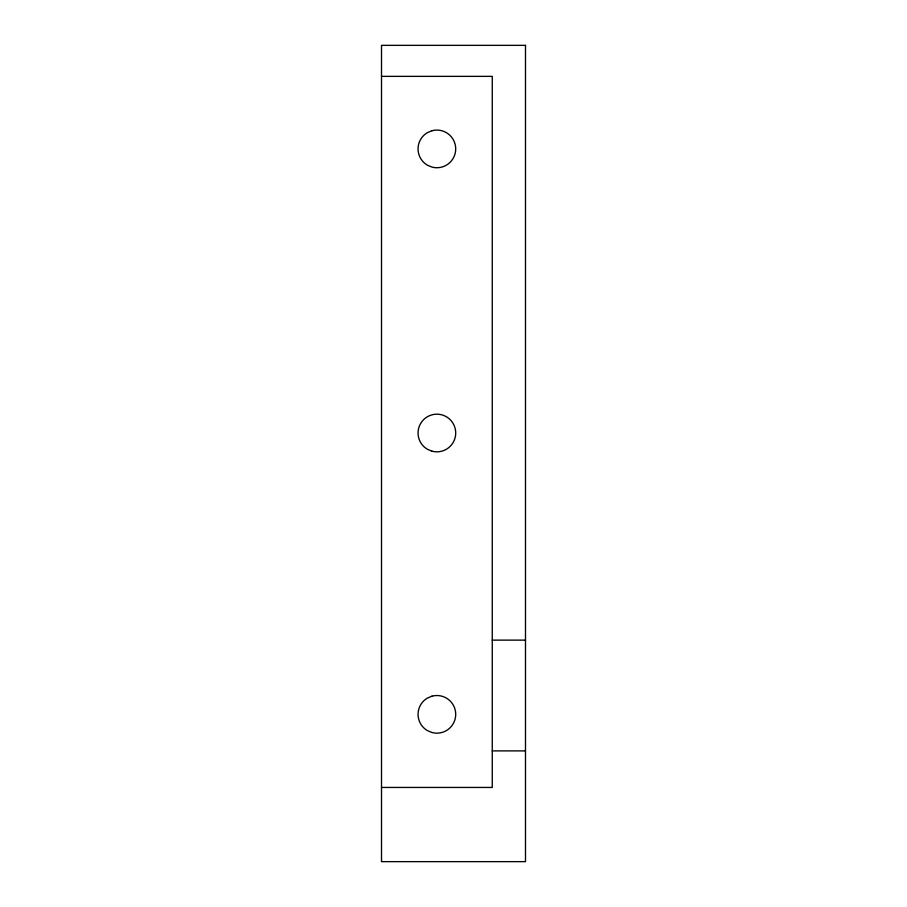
<?xml version="1.0" encoding="UTF-8"?>
<svg xmlns="http://www.w3.org/2000/svg" width="907" height="907" viewBox="0 0 907 907"><rect width="100%" height="100%" fill="white"/><g stroke="black" fill="none" stroke-linecap="round" stroke-linejoin="round"><path stroke-width="1.36" d="M381.507 76.358L492.263 76.358L492.263 787.446L381.507 787.446M492.263 640.127L525.493 640.127M492.263 750.894L525.493 750.894M432.015 696.157L427.469 698.039A18.832 18.832 0 0 0 427.469 730.645L432.015 732.527A18.832 18.832 0 0 0 455.711 714.342A18.832 18.832 0 0 0 432.015 696.157M432.015 130.721L427.469 132.603A18.832 18.832 0 0 0 427.469 165.221L432.015 167.103A18.832 18.832 0 0 0 455.711 148.907A18.832 18.832 0 0 0 432.015 130.721M525.493 45.35L381.507 45.35L381.507 861.65L525.493 861.65L525.493 45.35M432.015 451.198L427.469 449.316A18.832 18.832 0 0 1 426.086 417.583A18.832 18.832 0 0 1 455.427 429.737A18.832 18.832 0 0 1 432.015 451.198"/></g></svg>
